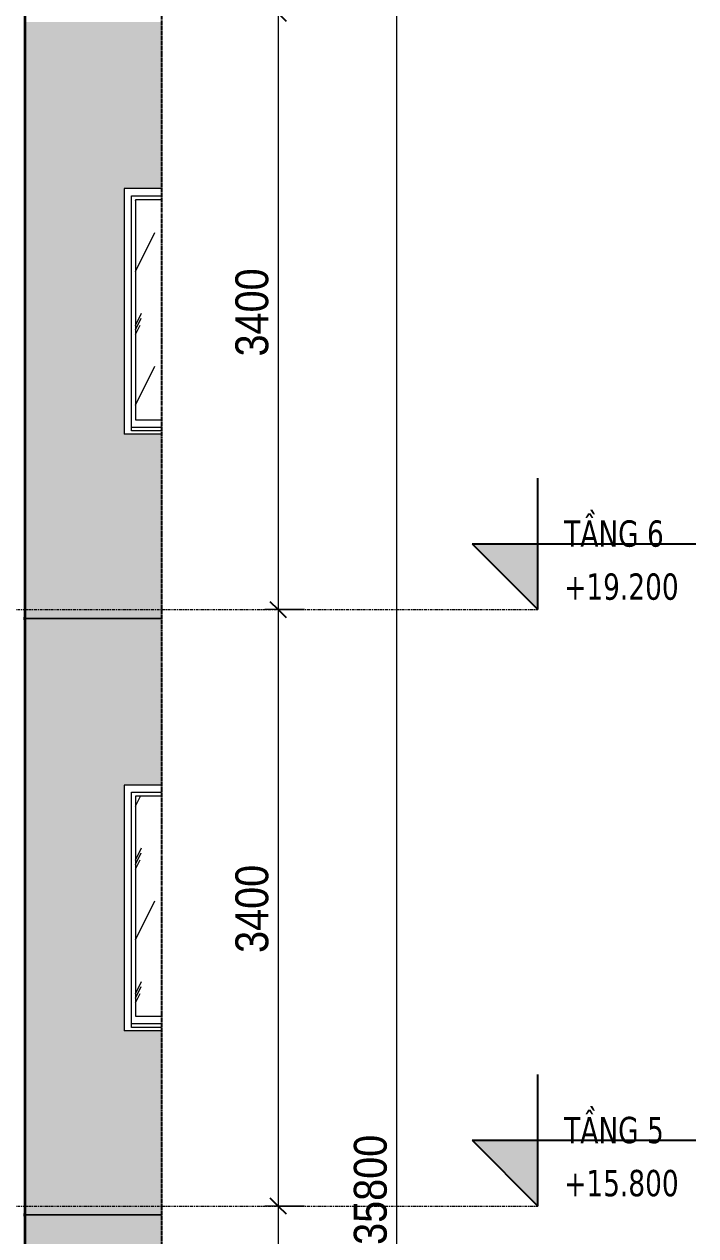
# Model space of a CAD drawing. Header units: millimetres. Extents: x 75584 to 159459, y -5075 to 34550.
# Drawn here: x 152523 to 156350, y 15631 to 22537 of the extents above; entities that cross this region are included whole.
import ezdxf

# ---------------------------------------------------------------- set-up
doc = ezdxf.new("R2010")
doc.units = ezdxf.units.MM
doc.linetypes.add('Centre', pattern=[31.75, 6.35, -4.7625, 15.875, -4.7625])
doc.linetypes.add('Hidden', pattern=[7.14375, 4.7625, -2.38125])
for name, color, linetype, lineweight in [('A-ANNO-DIMS', 211, 'Continuous', 9), ('A-ANNO-DIMS-75', 211, 'Continuous', 9), ('A-DETL-GENF', 92, 'Continuous', 18), ('A-DETL-GENF-3', 92, 'Hidden', 25), ('A-FLOR-LEVL', 51, 'Continuous', 9), ('A-FLOR-LEVL-1', 51, 'Continuous', 25), ('A-FLOR-LEVL-2', 51, 'Centre', 9), ('A-GLAZ', 151, 'Continuous', 18), ('A-WALL', 113, 'Continuous', 18), ('A-WALL-2', 250, 'Continuous', 35), ('A-WALL-PATT-4', 111, 'Continuous', 5)]:
    doc.layers.add(name, color=color, linetype=linetype, lineweight=lineweight)
doc.styles.add('Tahoma_B_1', font='tahomabd.ttf', dxfattribs={"width": 0.85, "height": 150})
doc.styles.add('UTM Avo_1', font='', dxfattribs={"width": 0.9, "height": 187.5})
doc.styles.get('UTM Avo_1').set_extended_font_data('UTM Avo')
doc.dimstyles.new('1_Dim_chi_tiet_2_5_2', dxfattribs={"dimscale": 304.8, "dimtxt": 187.368928, "dimasz": 0.295276, "dimexe": 0.246063, "dimexo": 0.0625, "dimgap": 0.024606, "dimtad": 1, "dimdec": 0, "dimrnd": 5, "dimzin": 0, "dimdsep": 46, "dimtxsty": 'UTM Avo_1', "dimblk1": 'OBLIQUE', "dimblk2": 'OBLIQUE', "dimsah": 1, "dimcen": 0.09, "dimdle": 0.246063, "dimazin": 0, "dimtfac": 1, "dimtdec": 4, "dimtix": 1, "dimtmove": 0, "dimatfit": 3, "dimfxl": 0.492126, "dimfxlon": 1, "dimtvp": 1, "dimtolj": 1, "dimtzin": 0, "dimarcsym": 2})
pattern_1 = [(63.435, (81520.2, 15777.17), (-0.0007, 762), [266.23, -1437.65]), (63.435, (80758.2, 15777.17), (-0.0007, 762), [266.23, -1437.65]), (63.435, (81884.97, 15924.4), (-0.0007, 762), [266.23, -1437.65]), (63.435, (81122.97, 15924.4), (-0.0007, 762), [266.23, -1437.65]), (63.435, (81829.76, 15872.4), (-0.0007, 762), [266.23, -1437.65]), (63.435, (81067.76, 15872.4), (-0.0007, 762), [266.23, -1437.65]), (63.435, (81773.5, 16170.03), (-0.0007, 762), [129.4, -1574.48]), (63.435, (81011.5, 16170.03), (-0.0007, 762), [129.4, -1574.48]), (63.435, (81736.68, 16123.98), (-0.0007, 762), [266.23, -1437.65]), (63.435, (80974.68, 16123.98), (-0.0007, 762), [266.23, -1437.65]), (63.435, (81743.17, 16157.04), (-0.0007, 762), [266.23, -1437.65]), (63.435, (80981.17, 16157.04), (-0.0007, 762), [266.23, -1437.65]), (63.435, (81435.74, 16011.97), (-0.0007, 762), [266.23, -1437.65]), (63.435, (80673.74, 16011.97), (-0.0007, 762), [266.23, -1437.65]), (63.435, (81442.24, 16050.94), (-0.0007, 762), [266.23, -1437.65]), (63.435, (80680.24, 16050.94), (-0.0007, 762), [266.23, -1437.65]), (63.435, (81444, 16079.04), (-0.0007, 762), [266.23, -1437.65]), (63.435, (80682, 16079.04), (-0.0007, 762), [266.23, -1437.65])]

# ---------------------------------------------------------------- blocks, each defined once
blk = doc.blocks.new('1_FAMILY RVT - W01-WxH 1400x1400xmm-V55-TKCS_THANG BỘ TB3 - MẶT CẮT')
at = {"layer": 'A-GLAZ'}
h = blk.add_hatch(dxfattribs=at)
h.set_pattern_fill('FP_20', color=256, style=0, pattern_type=2)
h.set_pattern_definition(pattern_1)
h.paths.add_polyline_path([(84366.1, 16882.6), (84515.3, 16882.6), (84515.3, 18136.5), (84366.1, 18136.5), (84366.1, 17492.6)])
for p, q in [((84515.3, 18200), (84302.6, 18200)), ((84302.6, 18200), (84302.6, 16800)), ((84343.5, 18159.1), (84515.3, 18159.1)), ((84343.5, 16819), (84343.5, 18159.1)), ((84366.1, 18136.5), (84366.1, 16882.6)), ((84515.3, 18136.5), (84366.1, 18136.5)), ((84366.1, 16882.6), (84515.3, 16882.6)), ((84515.3, 16800), (84302.6, 16800)), ((84515.3, 16838.1), (84343.5, 16838.1)), ((84515.3, 16838.1), (84343.5, 16838.1)), ((84515.3, 16819), (84343.5, 16819))]:
    blk.add_line(p, q, dxfattribs=at)
blk = doc.blocks.new('1_FAMILY RVT - W01-WxH 1400x1400xmm-V61-TKCS_THANG BỘ TB3 - MẶT CẮT')
at = {"layer": 'A-GLAZ'}
h = blk.add_hatch(dxfattribs=at)
h.set_pattern_fill('FP_20', color=256, style=0, pattern_type=2)
h.set_pattern_definition(pattern_1)
h.paths.add_polyline_path([(84366.1, 20282.6), (84515.3, 20282.6), (84515.3, 21536.5), (84366.1, 21536.5), (84366.1, 20325.1)])
for p, q in [((84515.3, 21600), (84302.6, 21600)), ((84302.6, 21600), (84302.6, 20200)), ((84343.5, 21559.1), (84515.3, 21559.1)), ((84343.5, 20219), (84343.5, 21559.1)), ((84366.1, 21536.5), (84366.1, 20282.6)), ((84515.3, 21536.5), (84366.1, 21536.5)), ((84515.3, 20238.1), (84343.5, 20238.1)), ((84515.3, 20238.1), (84343.5, 20238.1)), ((84366.1, 20282.6), (84515.3, 20282.6)), ((84515.3, 20200), (84302.6, 20200)), ((84515.3, 20219), (84343.5, 20219))]:
    blk.add_line(p, q, dxfattribs=at)
blk = doc.blocks.new('BORDER VIEW - BORDER VIEW-3524950-TKCS_THANG BỘ TB3 - MẶT CẮT')
at = {"layer": 'A-DETL-GENF-3'}
blk.add_line((84515.3, 33992.4), (84515.3, -2850), dxfattribs=at)
blk = doc.blocks.new('Level - CAO ĐỘ LEVEL-350587-TKCS_THANG BỘ TB3 - MẶT CẮT')
at = {"layer": 'A-FLOR-LEVL'}
blk.add_hatch(color=256, dxfattribs=at).paths.add_polyline_path([(86659.6, 2575), (86659.6, 2200), (86284.6, 2575)])
at = {"layer": 'A-FLOR-LEVL-1'}
for p, q in [((86659.6, 2200), (86659.6, 2950)), ((86284.6, 2575), (86659.6, 2200)), ((86284.6, 2575), (87559.6, 2575))]:
    blk.add_line(p, q, dxfattribs=at)
blk = doc.blocks.new('DIMBLOCK171-TKCS_THANG BỘ TB3 - MẶT CẮT')
at = {"layer": 'A-ANNO-DIMS-75'}
for p, q in [((154119.6, 22600), (153894.6, 22600)), ((153969.6, 22600), (153969.6, 19200)), ((153969.6, 22600), (154119.6, 22600)), ((154119.6, 19200), (153894.6, 19200)), ((153969.6, 19200), (154119.6, 19200))]:
    blk.add_line(p, q, dxfattribs=at)
at = {"layer": 'A-ANNO-DIMS-75', "lineweight": 25}
for p, q in [((153969.6, 22600), (153924.6, 22645)), ((153969.6, 22600), (154014.6, 22555)), ((153969.6, 19200), (153924.6, 19245)), ((153969.6, 19200), (154014.6, 19155))]:
    blk.add_line(p, q, dxfattribs=at)
at = {"layer": 'A-ANNO-DIMS-75', "color": 0, "insert": (153726, 20643.2), "char_height": 187.5, "width": 616.236, "attachment_point": 1, "rotation": 90, "line_spacing_factor": 1.110334, "style": 'UTM Avo_1'}
blk.add_mtext('3400', dxfattribs=at)
blk = doc.blocks.new('_Oblique')
at = {"color": 0, "linetype": 'ByBlock', "lineweight": -2}
blk.add_line((-0.5, -0.5), (0.5, 0.5), dxfattribs=at)
blk = doc.blocks.new('DIMBLOCK172-TKCS_THANG BỘ TB3 - MẶT CẮT')
at = {"layer": 'A-ANNO-DIMS-75'}
for p, q in [((154119.6, 19200), (153894.6, 19200)), ((153969.6, 19200), (153969.6, 15800)), ((153969.6, 19200), (154119.6, 19200)), ((154119.6, 15800), (153894.6, 15800)), ((153969.6, 15800), (154119.6, 15800))]:
    blk.add_line(p, q, dxfattribs=at)
at = {"layer": 'A-ANNO-DIMS-75', "lineweight": 25}
for p, q in [((153969.6, 19200), (153924.6, 19245)), ((153969.6, 19200), (154014.6, 19155)), ((153969.6, 15800), (153924.6, 15845)), ((153969.6, 15800), (154014.6, 15755))]:
    blk.add_line(p, q, dxfattribs=at)
at = {"layer": 'A-ANNO-DIMS-75', "color": 0, "insert": (153726, 17243.2), "char_height": 187.5, "width": 616.236, "attachment_point": 1, "rotation": 90, "line_spacing_factor": 1.110334, "style": 'UTM Avo_1'}
blk.add_mtext('3400', dxfattribs=at)
blk = doc.blocks.new('DIMBLOCK173-TKCS_THANG BỘ TB3 - MẶT CẮT')
at = {"layer": 'A-ANNO-DIMS-75', "lineweight": 25}
for p, q in [((153969.6, 15800), (153924.6, 15845)), ((153969.6, 15800), (154014.6, 15755)), ((153969.6, 12400), (153924.6, 12445)), ((153969.6, 12400), (154014.6, 12355))]:
    blk.add_line(p, q, dxfattribs=at)
at = {"layer": 'A-ANNO-DIMS-75'}
for p, q in [((154119.6, 15800), (153894.6, 15800)), ((153969.6, 15800), (153969.6, 12400)), ((153969.6, 15800), (154119.6, 15800)), ((154119.6, 12400), (153894.6, 12400)), ((153969.6, 12400), (154119.6, 12400))]:
    blk.add_line(p, q, dxfattribs=at)
at = {"layer": 'A-ANNO-DIMS-75', "color": 0, "insert": (153726, 13843.2), "char_height": 187.5, "width": 616.236, "attachment_point": 1, "rotation": 90, "line_spacing_factor": 1.110334, "style": 'UTM Avo_1'}
blk.add_mtext('3400', dxfattribs=at)
blk = doc.blocks.new('DIMBLOCK178-TKCS_THANG BỘ TB3 - MẶT CẮT')
at = {"layer": 'A-ANNO-DIMS-75', "lineweight": 25}
for p, q in [((154644.6, 33800), (154599.6, 33845)), ((154644.6, 33800), (154689.6, 33755)), ((154644.6, -2000), (154599.6, -1955)), ((154644.6, -2000), (154689.6, -2045))]:
    blk.add_line(p, q, dxfattribs=at)
at = {"layer": 'A-ANNO-DIMS-75'}
for p, q in [((154644.6, 33875), (154644.6, -2075)), ((154794.6, 33800), (154569.6, 33800)), ((154644.6, 33800), (154794.6, 33800)), ((154794.6, -2000), (154569.6, -2000)), ((154644.6, -2000), (154794.6, -2000))]:
    blk.add_line(p, q, dxfattribs=at)
at = {"layer": 'A-ANNO-DIMS-75', "color": 0, "insert": (154401, 15579), "char_height": 187.5, "width": 770.294, "attachment_point": 1, "rotation": 90, "line_spacing_factor": 1.110334, "style": 'UTM Avo_1'}
blk.add_mtext('35800', dxfattribs=at)

msp = doc.modelspace()

# ---------------------------------------------------------------- hatches: boundary and pattern name
at = {"layer": 'A-WALL-PATT-4'}
for points in [[(153305.5, 19150), (153305.5, 20200), (153092.7, 20200), (153092.7, 21600), (153305.5, 21600), (153305.5, 22550), (152527.7, 22550), (152527.7, 19150), (152657.4, 19150)], [(152527.7, 15750), (153305.5, 15750), (153305.5, 16800), (153092.7, 16800), (153092.7, 18200), (153305.5, 18200), (153305.5, 19150), (152527.7, 19150), (152527.7, 15768.3)], [(152527.7, 12350), (153305.5, 12350), (153305.5, 13400), (153092.7, 13400), (153092.7, 14800), (153305.5, 14800), (153305.5, 15750), (152527.7, 15750), (152527.7, 12368.3)]]:
    msp.add_hatch(color=256, dxfattribs=at).paths.add_polyline_path(points)

# ---------------------------------------------------------------- linework, layer by layer
at = {"layer": 'A-FLOR-LEVL-2'}
for p, q in [((144186.2, 19200), (155449.8, 19200)), ((144186.2, 15800), (155449.8, 15800))]:
    msp.add_line(p, q, dxfattribs=at)
at = {"layer": 'A-WALL'}
for p, q in [((153305.5, 19150), (152527.7, 19150)), ((152527.7, 19150), (153305.5, 19150)), ((152527.7, 15750), (153305.5, 15750)), ((153305.5, 15750), (152527.7, 15750))]:
    msp.add_line(p, q, dxfattribs=at)
at = {"layer": 'A-WALL-2'}
for p, q in [((152527.7, 5550), (152527.7, 29350)), ((152527.7, 19150), (152517.7, 19150)), ((152517.7, 19150), (152527.7, 19150)), ((152517.7, 15750), (152527.7, 15750)), ((152527.7, 15750), (152517.7, 15750))]:
    msp.add_line(p, q, dxfattribs=at)

# ---------------------------------------------------------------- block references
at = {"layer": 'A-DETL-GENF'}
msp.add_blockref('BORDER VIEW - BORDER VIEW-3524950-TKCS_THANG BỘ TB3 - MẶT CẮT', (68790.2, 0), dxfattribs=at)
at = {"layer": 'A-FLOR-LEVL-1'}
for p in [(68790.2, 17000), (68790.2, 13600)]:
    msp.add_blockref('Level - CAO ĐỘ LEVEL-350587-TKCS_THANG BỘ TB3 - MẶT CẮT', p, dxfattribs=at)
at = {"layer": 'A-GLAZ'}
for name in ['1_FAMILY RVT - W01-WxH 1400x1400xmm-V61-TKCS_THANG BỘ TB3 - MẶT CẮT', '1_FAMILY RVT - W01-WxH 1400x1400xmm-V55-TKCS_THANG BỘ TB3 - MẶT CẮT']:
    msp.add_blockref(name, (68790.2, 0), dxfattribs=at)

# ---------------------------------------------------------------- texts
at = {"layer": 'A-FLOR-LEVL', "char_height": 150, "line_spacing_factor": 0.996129, "style": 'Tahoma_B_1'}
for s, insert, width, attachment_point in [('\\pt765,1530,2295,3060,3825,4590,5355,6120,6885,7650,8415,9180,9945,10710,11475,12240,13005,13770,14535,15300,16065,16830,17595,18360,19125,19890,20655,21420,22185,22950,23715,24480;TẦNG 6', (155600.2, 19555.8), 678.937, 7), ('\\pt318.75,637.5,956.25,1275,1593.75,1912.5,2231.25,2550,2868.75,3187.5,3506.25,3825,4143.75,4462.5,4781.25,5100,5418.75,5737.5,6056.25,6375,6693.75,7012.5,7331.25,7650,7968.75,8287.5,8606.25,8925,9243.75,9562.5,9881.25,10200;+19.200', (155600.2, 19406.3), 775.837, 1), ('\\pt765,1530,2295,3060,3825,4590,5355,6120,6885,7650,8415,9180,9945,10710,11475,12240,13005,13770,14535,15300,16065,16830,17595,18360,19125,19890,20655,21420,22185,22950,23715,24480;TẦNG 5', (155600.2, 16155.8), 678.937, 7), ('\\pt318.75,637.5,956.25,1275,1593.75,1912.5,2231.25,2550,2868.75,3187.5,3506.25,3825,4143.75,4462.5,4781.25,5100,5418.75,5737.5,6056.25,6375,6693.75,7012.5,7331.25,7650,7968.75,8287.5,8606.25,8925,9243.75,9562.5,9881.25,10200;+15.800', (155600.2, 16006.3), 775.837, 1)]:
    msp.add_mtext(s, dxfattribs=dict(at, insert=insert, width=width, attachment_point=attachment_point))

# ---------------------------------------------------------------- dimensions: what is measured, and where the dimension line sits
at = {"layer": 'A-ANNO-DIMS'}
for base, p1, p2, override, picture, middle in [((154644.6, -2000), (154794.6, 33800), (154794.6, -2000), {"dimpost": '<>', "dimfxl": 35800}, 'DIMBLOCK178-TKCS_THANG BỘ TB3 - MẶT CẮT', (154540.1, 15900)), ((153969.6, 19200), (154119.6, 22600), (154119.6, 19200), {"dimpost": '<>', "dimfxl": 3400}, 'DIMBLOCK171-TKCS_THANG BỘ TB3 - MẶT CẮT', (153865.1, 20900)), ((153969.6, 15800), (154119.6, 19200), (154119.6, 15800), {"dimpost": '<>', "dimfxl": 3400}, 'DIMBLOCK172-TKCS_THANG BỘ TB3 - MẶT CẮT', (153865.1, 17500)), ((153969.6, 12400), (154119.6, 15800), (154119.6, 12400), {"dimpost": '<>', "dimfxl": 3400}, 'DIMBLOCK173-TKCS_THANG BỘ TB3 - MẶT CẮT', (153865.1, 14100))]:
    dim = msp.add_linear_dim(base=base, p1=p1, p2=p2, angle=90, dimstyle='1_Dim_chi_tiet_2_5_2', override=override, dxfattribs=at)
    dim.commit()
    dim.dimension.update_dxf_attribs({"geometry": picture, "text_midpoint": middle})

doc.saveas('drawing.dxf')
